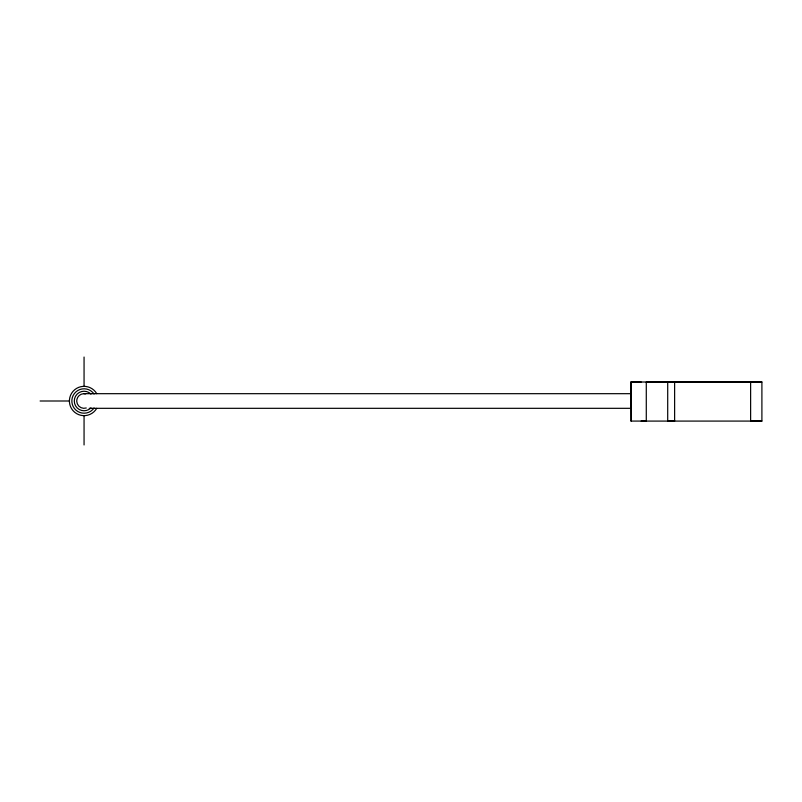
<?xml version="1.0" encoding="UTF-8"?>
<svg xmlns="http://www.w3.org/2000/svg" width="802" height="802" viewBox="0 0 802 802"><rect width="100%" height="100%" fill="white"/><g stroke="black" fill="none" stroke-linecap="round" stroke-linejoin="round"><path stroke-width="1.2" d="M631.144 407.667L631.144 421.1L631.004 382.013L761.9 382.013L761.9 421.08L641.159 421.09M631.144 394.233L631.004 382.013M667.715 381.993L667.705 421.07L674.622 421.08L674.622 382.003L646.282 381.993L646.282 421.07L631.004 421.08M674.622 382.003L750.622 382.003L750.622 421.08L761.9 421.08M631.144 382.023L641.159 382.023M83.729 393.682L631.074 393.682L631.074 408.318L89.192 408.318M40.1 401L69.403 401M750.622 382.003L761.9 382.013M84.06 357.04L84.06 386.343M84.06 415.657L84.06 444.96M96.741 408.328A14.657 14.657 0 0 1 74.636 412.228A14.657 14.657 0 0 1 74.636 389.772A14.657 14.657 0 0 1 96.741 393.672M94.065 407.997A12.21 12.21 0 0 1 75.939 410.123A12.21 12.21 0 0 1 75.939 391.877A12.21 12.21 0 0 1 94.065 394.003M90.967 407.907A9.764 9.764 0 0 1 77.152 407.907A9.764 9.764 0 0 1 77.152 394.093A9.764 9.764 0 0 1 90.967 394.093M86.265 407.987A7.328 7.328 0 0 1 76.741 401.331L76.902 399.426A7.328 7.328 0 0 1 85.634 393.842"/></g></svg>
